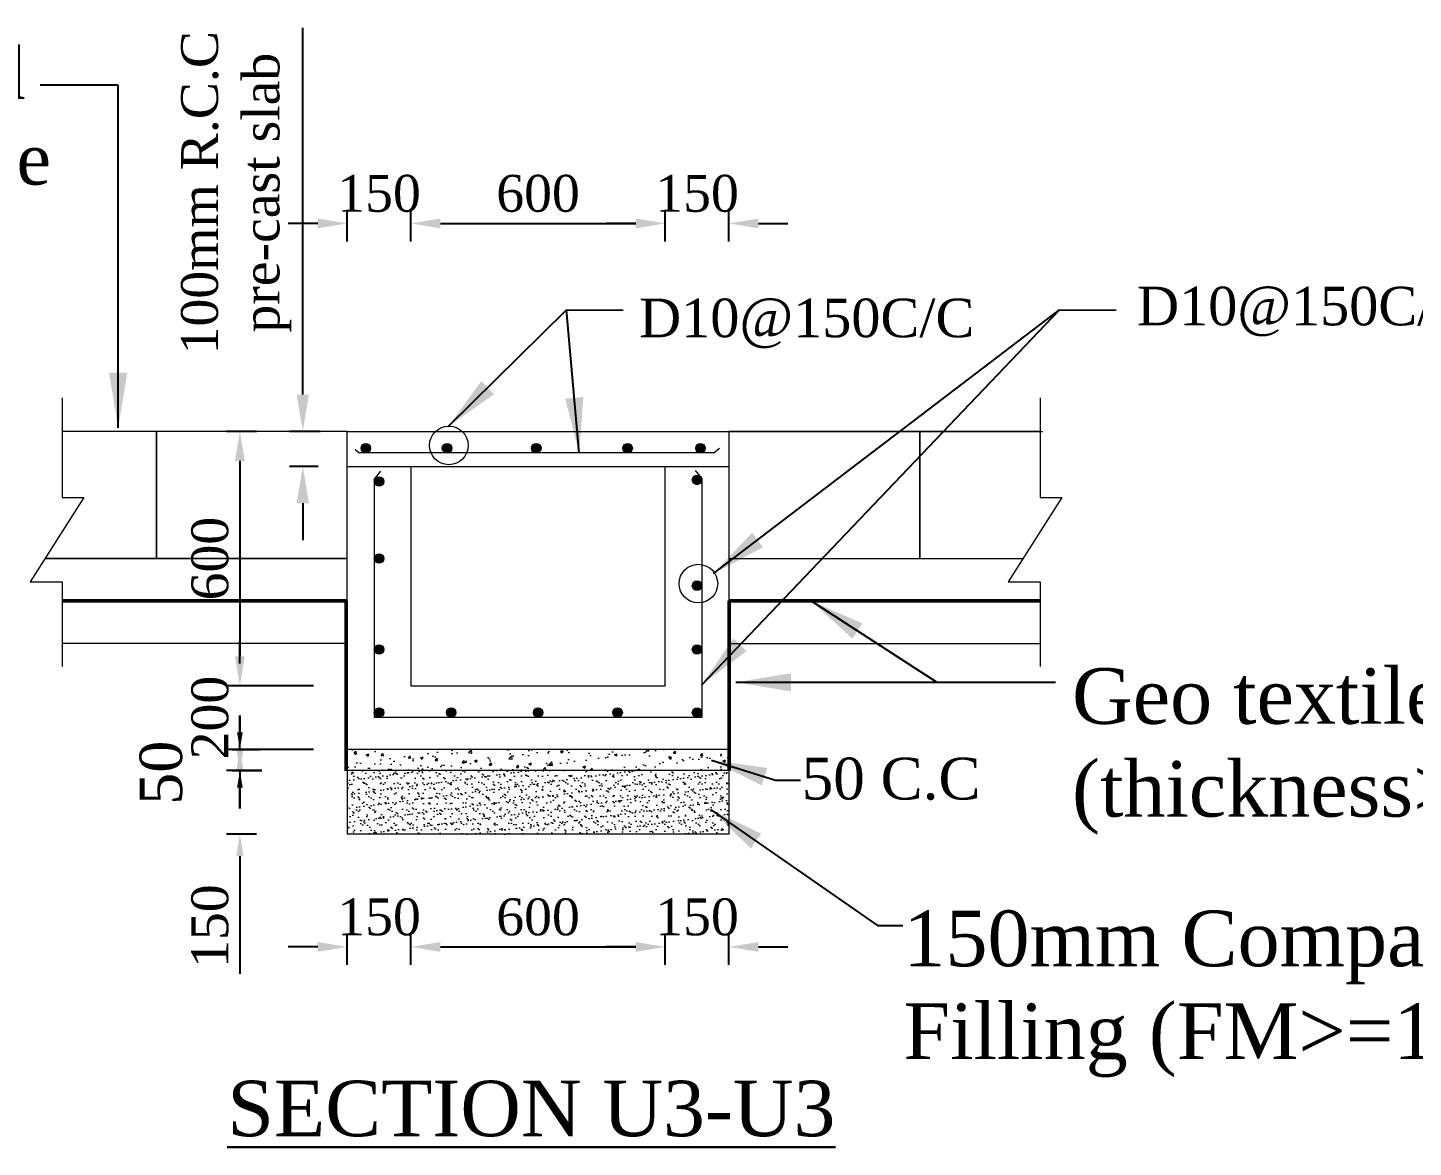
# Model space of a CAD drawing. Header units: metres. Extents: x -2434 to 11656, y -15288 to 8109.
# Drawn here: x 2983.76 to 3021.34, y -13521.91 to -13491.55 of the extents above; entities that cross this region are included whole.
import ezdxf

# ---------------------------------------------------------------- set-up
doc = ezdxf.new("R2010")
doc.units = ezdxf.units.M
doc.layers.add('Blocks', color=11, linetype='Continuous', lineweight=9)
doc.styles.get("Standard").update_dxf_attribs({"font": 'times.ttf'})
doc.dimstyles.get("Standard").update_dxf_attribs({"dimtxt": 0.5, "dimasz": 0.4075, "dimexe": 0.364, "dimexo": 0.219, "dimgap": 0.09, "dimtad": 0, "dimdec": 0, "dimlfac": 1000, "dimzin": 0, "dimdsep": 46, "dimtxsty": 'Standard', "dimcen": 0.09, "dimadec": 0, "dimazin": 0, "dimtfac": 1, "dimtdec": 0, "dimtofl": 0, "dimtmove": 0, "dimatfit": 3, "dimfxl": 1, "dimtolj": 1, "dimtzin": 0, "dimarcsym": 0})
pattern_1 = [(50, (3003.937, -13830.74194), (0.7332933, -0.0641548), [0.0766762, -0.8434387]), (355, (3003.937, -13830.74194), (-0.1418524, 0.769003), [0.061341, -0.674751]), (100.451, (3003.9981, -13830.7473), (0.5914436, 0.7048447), [0.0651647, -0.7168122]), (46.1842, (3003.937, -13830.5375), (1.0910931, -0.1692204), [0.1150144, -1.265158]), (96.6356, (3004.0279, -13830.5516), (0.955552, 0.995888), [0.097747, -1.0752184]), (351.184, (3003.937, -13830.5375), (0.9555535, 0.995886), [0.0920115, -1.0121265]), (21, (3004.03924, -13830.5886), (0.6102499, -0.4116187), [0.0766762, -0.8434387]), (326, (3004.03924, -13830.5886), (0.2487532, 0.7413566), [0.061341, -0.674751]), (71.4514, (3004.0901, -13830.6229), (0.8590014, 0.3297395), [0.0651647, -0.7168122]), (37.5, (3003.937, -13830.74194), (0.01243163, 0.34033403), [0, -0.6665722, 0, -0.6849745, 0, -0.6773069]), (7.5, (3003.937, -13830.74194), (0.26894914, 0.4032268), [0, -0.3905377, 0, -0.65123695, 0, -0.25814338]), (327.5, (3003.70902, -13830.74194), (0.54575215, -0.0230582), [0, -0.2555875, 0, -0.797433, 0, -1.05813225]), (317.5, (3003.6068, -13830.74194), (0.59621996, 0.1023416), [0, -0.33226375, 0, -0.5295773, 0, -0.75142725])]
pattern_2 = [(37.5, (3003.937, -13830.74194), (-0.00920018, 0.28141261), [0, -0.221996, 0, -0.248285, 0, -0.23733125]), (7.5, (3003.937, -13830.74194), (0.2584759, 0.41217443), [0, -0.119761, 0, -0.2000885, 0, -0.07667625]), (327.5, (3003.75737, -13830.74194), (0.45482061, 0.00082638), [0, -0.073025, 0, -0.26289, 0, -0.3432175]), (317.5, (3003.75737, -13830.74194), (0.43904496, 0.12818436), [0, -0.0365125, 0, -0.172339, 0, -0.1971675])]

# ---------------------------------------------------------------- blocks, each defined once
blk = doc.blocks.new('*D563')
at = {"layer": 'Blocks', "color": 0, "lineweight": -2, "ltscale": 0.5}
for p, q in [((2992.427, -13497.34), (2992.427, -13496.489)), ((2994.152, -13497.34), (2994.152, -13496.489)), ((2991.627, -13496.853), (2990.827, -13496.853)), ((2994.952, -13496.853), (2995.752, -13496.853))]:
    blk.add_line(p, q, dxfattribs=at)
at = {"layer": 'Blocks', "color": 0, "lineweight": -3, "ltscale": 0.5}
for points in [[(2991.627, -13496.72), (2991.627, -13496.987), (2992.427, -13496.853)], [(2994.952, -13496.72), (2994.952, -13496.987), (2994.152, -13496.853)]]:
    blk.add_solid(points, dxfattribs=at)
at = {"layer": 'Defpoints', "color": 0, "lineweight": -3, "ltscale": 0.5}
for p in [(2994.152, -13496.853), (2992.427, -13497.559), (2994.152, -13497.559)]:
    blk.add_point(p, dxfattribs=at)
at = {"layer": 'Blocks', "color": 0, "lineweight": 30, "ltscale": 0.5, "insert": (2993.29, -13496.045), "char_height": 1, "attachment_point": 5}
blk.add_mtext('\\A1;150', dxfattribs=at)
blk = doc.blocks.new('*D564')
at = {"layer": 'Blocks', "color": 0, "lineweight": -2, "ltscale": 0.5}
for p, q in [((3001.052, -13497.34), (3001.052, -13496.489)), ((3002.777, -13497.34), (3002.777, -13496.489)), ((3000.252, -13496.853), (2999.452, -13496.853)), ((3003.577, -13496.853), (3004.377, -13496.853))]:
    blk.add_line(p, q, dxfattribs=at)
at = {"layer": 'Blocks', "color": 0, "lineweight": -3, "ltscale": 0.5}
for points in [[(3000.252, -13496.72), (3000.252, -13496.987), (3001.052, -13496.853)], [(3003.577, -13496.72), (3003.577, -13496.987), (3002.777, -13496.853)]]:
    blk.add_solid(points, dxfattribs=at)
at = {"layer": 'Defpoints', "color": 0, "lineweight": -3, "ltscale": 0.5}
for p in [(3002.777, -13496.853), (3001.052, -13497.559), (3002.777, -13497.559)]:
    blk.add_point(p, dxfattribs=at)
at = {"layer": 'Blocks', "color": 0, "lineweight": 30, "ltscale": 0.5, "insert": (3001.915, -13496.045), "char_height": 1, "attachment_point": 5}
blk.add_mtext('\\A1;150', dxfattribs=at)
blk = doc.blocks.new('*D565')
at = {"layer": 'Blocks', "color": 0, "lineweight": -2, "ltscale": 0.5}
for p, q in [((2994.152, -13497.34), (2994.152, -13496.489)), ((3001.052, -13497.34), (3001.052, -13496.489)), ((2994.952, -13496.853), (3000.252, -13496.853))]:
    blk.add_line(p, q, dxfattribs=at)
at = {"layer": 'Blocks', "color": 0, "lineweight": -3, "ltscale": 0.5}
for points in [[(2994.952, -13496.72), (2994.952, -13496.987), (2994.152, -13496.853)], [(3000.252, -13496.72), (3000.252, -13496.987), (3001.052, -13496.853)]]:
    blk.add_solid(points, dxfattribs=at)
at = {"layer": 'Defpoints', "color": 0, "lineweight": -3, "ltscale": 0.5}
for p in [(3001.052, -13496.853), (2994.152, -13497.559), (3001.052, -13497.559)]:
    blk.add_point(p, dxfattribs=at)
at = {"layer": 'Blocks', "color": 0, "lineweight": 30, "ltscale": 0.5, "insert": (2997.602, -13496.045), "char_height": 1, "attachment_point": 5}
blk.add_mtext('\\A1;600', dxfattribs=at)
blk = doc.blocks.new('*D566')
at = {"layer": 'Blocks', "color": 0, "lineweight": -2, "ltscale": 0.5}
for p, q in [((2989.964, -13502.495), (2989.152, -13502.495)), ((2989.516, -13503.295), (2989.516, -13508.595)), ((2989.964, -13509.395), (2989.152, -13509.395))]:
    blk.add_line(p, q, dxfattribs=at)
at = {"layer": 'Blocks', "color": 0, "lineweight": -3, "ltscale": 0.5}
for points in [[(2989.382, -13503.295), (2989.649, -13503.295), (2989.516, -13502.495)], [(2989.382, -13508.595), (2989.649, -13508.595), (2989.516, -13509.395)]]:
    blk.add_solid(points, dxfattribs=at)
at = {"layer": 'Defpoints', "color": 0, "lineweight": -3, "ltscale": 0.5}
for p in [(2990.183, -13502.495), (2989.516, -13509.395), (2990.183, -13509.395)]:
    blk.add_point(p, dxfattribs=at)
at = {"layer": 'Blocks', "color": 0, "lineweight": 30, "ltscale": 0.5, "insert": (2988.707, -13505.945), "char_height": 1, "attachment_point": 5, "rotation": 90}
blk.add_mtext('\\A1;600', dxfattribs=at)
blk = doc.blocks.new('*D567')
at = {"layer": 'Blocks', "color": 0, "lineweight": -2, "ltscale": 0.5}
for p, q in [((2989.516, -13508.795), (2989.516, -13508.195)), ((2991.514, -13509.395), (2989.152, -13509.395)), ((2991.514, -13511.12), (2989.152, -13511.12)), ((2989.516, -13511.72), (2989.516, -13512.32))]:
    blk.add_line(p, q, dxfattribs=at)
at = {"layer": 'Blocks', "color": 0, "lineweight": -3, "ltscale": 0.5}
for points in [[(2989.416, -13508.795), (2989.616, -13508.795), (2989.516, -13509.395)], [(2989.416, -13511.72), (2989.616, -13511.72), (2989.516, -13511.12)]]:
    blk.add_solid(points, dxfattribs=at)
at = {"layer": 'Defpoints', "color": 0, "lineweight": -3, "ltscale": 0.5}
for p in [(2991.733, -13509.395), (2989.516, -13511.12), (2991.733, -13511.12)]:
    blk.add_point(p, dxfattribs=at)
at = {"layer": 'Blocks', "color": 0, "lineweight": 30, "ltscale": 0.5, "insert": (2988.707, -13510.257), "char_height": 1, "attachment_point": 5, "rotation": 90}
blk.add_mtext('\\A1;200', dxfattribs=at)
blk = doc.blocks.new('*D568')
at = {"layer": 'Blocks', "color": 0, "lineweight": -2, "ltscale": 0.5}
for p, q in [((2992.427, -13516.965), (2992.427, -13516.114)), ((2994.152, -13516.965), (2994.152, -13516.114)), ((2991.627, -13516.478), (2990.827, -13516.478)), ((2994.952, -13516.478), (2995.752, -13516.478))]:
    blk.add_line(p, q, dxfattribs=at)
at = {"layer": 'Blocks', "color": 0, "lineweight": -3, "ltscale": 0.5}
for points in [[(2991.627, -13516.345), (2991.627, -13516.612), (2992.427, -13516.478)], [(2994.952, -13516.345), (2994.952, -13516.612), (2994.152, -13516.478)]]:
    blk.add_solid(points, dxfattribs=at)
at = {"layer": 'Defpoints', "color": 0, "lineweight": -3, "ltscale": 0.5}
for p in [(2994.152, -13516.478), (2992.427, -13517.184), (2994.152, -13517.184)]:
    blk.add_point(p, dxfattribs=at)
at = {"layer": 'Blocks', "color": 0, "lineweight": 30, "ltscale": 0.5, "insert": (2993.29, -13515.67), "char_height": 1, "attachment_point": 5}
blk.add_mtext('\\A1;150', dxfattribs=at)
blk = doc.blocks.new('*D569')
at = {"layer": 'Blocks', "color": 0, "lineweight": -2, "ltscale": 0.5}
for p, q in [((3001.052, -13516.965), (3001.052, -13516.114)), ((3002.777, -13516.965), (3002.777, -13516.114)), ((3000.252, -13516.478), (2999.452, -13516.478)), ((3003.577, -13516.478), (3004.377, -13516.478))]:
    blk.add_line(p, q, dxfattribs=at)
at = {"layer": 'Blocks', "color": 0, "lineweight": -3, "ltscale": 0.5}
for points in [[(3000.252, -13516.345), (3000.252, -13516.612), (3001.052, -13516.478)], [(3003.577, -13516.345), (3003.577, -13516.612), (3002.777, -13516.478)]]:
    blk.add_solid(points, dxfattribs=at)
at = {"layer": 'Defpoints', "color": 0, "lineweight": -3, "ltscale": 0.5}
for p in [(3002.777, -13516.478), (3001.052, -13517.184), (3002.777, -13517.184)]:
    blk.add_point(p, dxfattribs=at)
at = {"layer": 'Blocks', "color": 0, "lineweight": 30, "ltscale": 0.5, "insert": (3001.915, -13515.67), "char_height": 1, "attachment_point": 5}
blk.add_mtext('\\A1;150', dxfattribs=at)
blk = doc.blocks.new('*D570')
at = {"layer": 'Blocks', "color": 0, "lineweight": -2, "ltscale": 0.5}
for p, q in [((2994.152, -13516.965), (2994.152, -13516.114)), ((3001.052, -13516.965), (3001.052, -13516.114)), ((2994.952, -13516.478), (3000.252, -13516.478))]:
    blk.add_line(p, q, dxfattribs=at)
at = {"layer": 'Blocks', "color": 0, "lineweight": -3, "ltscale": 0.5}
for points in [[(2994.952, -13516.345), (2994.952, -13516.612), (2994.152, -13516.478)], [(3000.252, -13516.345), (3000.252, -13516.612), (3001.052, -13516.478)]]:
    blk.add_solid(points, dxfattribs=at)
at = {"layer": 'Defpoints', "color": 0, "lineweight": -3, "ltscale": 0.5}
for p in [(3001.052, -13516.478), (2994.152, -13517.184), (3001.052, -13517.184)]:
    blk.add_point(p, dxfattribs=at)
at = {"layer": 'Blocks', "color": 0, "lineweight": 30, "ltscale": 0.5, "insert": (2997.602, -13515.67), "char_height": 1, "attachment_point": 5}
blk.add_mtext('\\A1;600', dxfattribs=at)
blk = doc.blocks.new('*D571')
at = {"layer": 'Blocks', "color": 0, "lineweight": -2, "ltscale": 0.5}
for p, q in [((2989.516, -13511.095), (2989.516, -13510.495)), ((2989.964, -13511.695), (2989.152, -13511.695)), ((2989.964, -13513.42), (2989.152, -13513.42)), ((2989.516, -13514.02), (2989.516, -13517.209))]:
    blk.add_line(p, q, dxfattribs=at)
at = {"layer": 'Blocks', "color": 0, "lineweight": -3, "ltscale": 0.5}
for points in [[(2989.416, -13511.095), (2989.616, -13511.095), (2989.516, -13511.695)], [(2989.416, -13514.02), (2989.616, -13514.02), (2989.516, -13513.42)]]:
    blk.add_solid(points, dxfattribs=at)
at = {"layer": 'Defpoints', "color": 0, "lineweight": -3, "ltscale": 0.5}
for p in [(2990.183, -13511.695), (2989.516, -13513.42), (2990.183, -13513.42)]:
    blk.add_point(p, dxfattribs=at)
at = {"layer": 'Blocks', "color": 0, "lineweight": 30, "ltscale": 0.5, "insert": (2988.707, -13515.914), "char_height": 1, "attachment_point": 5, "rotation": 90}
blk.add_mtext('\\A1;150', dxfattribs=at)
blk = doc.blocks.new('*D572')
at = {"layer": 'Blocks', "color": 0, "lineweight": -2, "ltscale": 0.5}
for p, q in [((2991.221, -13501.495), (2991.221, -13491.545)), ((2991.691, -13502.495), (2990.857, -13502.495)), ((2991.643, -13503.444), (2990.857, -13503.444)), ((2991.221, -13504.444), (2991.221, -13505.444))]:
    blk.add_line(p, q, dxfattribs=at)
at = {"layer": 'Blocks', "color": 0, "lineweight": -3, "ltscale": 0.5}
for points in [[(2991.055, -13501.495), (2991.388, -13501.495), (2991.221, -13502.495)], [(2991.055, -13504.444), (2991.388, -13504.444), (2991.221, -13503.444)]]:
    blk.add_solid(points, dxfattribs=at)
at = {"layer": 'Defpoints', "color": 0, "lineweight": -3, "ltscale": 0.5}
for p in [(2991.221, -13502.495), (2991.91, -13502.495), (2991.862, -13503.444)]:
    blk.add_point(p, dxfattribs=at)
at = {"layer": 'Blocks', "color": 0, "lineweight": 30, "ltscale": 0.5, "insert": (2989.417, -13496.02), "char_height": 1, "attachment_point": 5, "rotation": 90}
blk.add_mtext('\\A1;100mm R.C.C \\Ppre-cast slab', dxfattribs=at)
blk = doc.blocks.new('*D608')
at = {"layer": 'Blocks', "color": 0, "lineweight": -2, "ltscale": 0.5}
for p, q in [((2992.427, -13497.34), (2992.427, -13496.489)), ((2994.152, -13497.34), (2994.152, -13496.489)), ((2991.627, -13496.853), (2990.827, -13496.853)), ((2994.952, -13496.853), (2995.752, -13496.853))]:
    blk.add_line(p, q, dxfattribs=at)
at = {"layer": 'Blocks', "color": 0, "lineweight": -3, "ltscale": 0.5}
for points in [[(2991.627, -13496.72), (2991.627, -13496.987), (2992.427, -13496.853)], [(2994.952, -13496.72), (2994.952, -13496.987), (2994.152, -13496.853)]]:
    blk.add_solid(points, dxfattribs=at)
at = {"layer": 'Defpoints', "color": 0, "lineweight": -3, "ltscale": 0.5}
for p in [(2994.152, -13496.853), (2992.427, -13497.559), (2994.152, -13497.559)]:
    blk.add_point(p, dxfattribs=at)
at = {"layer": 'Blocks', "color": 0, "lineweight": 30, "ltscale": 0.5, "insert": (2993.29, -13496.045), "char_height": 1, "attachment_point": 5}
blk.add_mtext('\\A1;150', dxfattribs=at)
blk = doc.blocks.new('*D609')
at = {"layer": 'Blocks', "color": 0, "lineweight": -2, "ltscale": 0.5}
for p, q in [((3001.052, -13497.34), (3001.052, -13496.489)), ((3002.777, -13497.34), (3002.777, -13496.489)), ((3000.252, -13496.853), (2999.452, -13496.853)), ((3003.577, -13496.853), (3004.377, -13496.853))]:
    blk.add_line(p, q, dxfattribs=at)
at = {"layer": 'Blocks', "color": 0, "lineweight": -3, "ltscale": 0.5}
for points in [[(3000.252, -13496.72), (3000.252, -13496.987), (3001.052, -13496.853)], [(3003.577, -13496.72), (3003.577, -13496.987), (3002.777, -13496.853)]]:
    blk.add_solid(points, dxfattribs=at)
at = {"layer": 'Defpoints', "color": 0, "lineweight": -3, "ltscale": 0.5}
for p in [(3002.777, -13496.853), (3001.052, -13497.559), (3002.777, -13497.559)]:
    blk.add_point(p, dxfattribs=at)
at = {"layer": 'Blocks', "color": 0, "lineweight": 30, "ltscale": 0.5, "insert": (3001.915, -13496.045), "char_height": 1, "attachment_point": 5}
blk.add_mtext('\\A1;150', dxfattribs=at)
blk = doc.blocks.new('*D610')
at = {"layer": 'Blocks', "color": 0, "lineweight": -2, "ltscale": 0.5}
for p, q in [((2994.152, -13497.34), (2994.152, -13496.489)), ((3001.052, -13497.34), (3001.052, -13496.489)), ((2994.952, -13496.853), (3000.252, -13496.853))]:
    blk.add_line(p, q, dxfattribs=at)
at = {"layer": 'Blocks', "color": 0, "lineweight": -3, "ltscale": 0.5}
for points in [[(2994.952, -13496.72), (2994.952, -13496.987), (2994.152, -13496.853)], [(3000.252, -13496.72), (3000.252, -13496.987), (3001.052, -13496.853)]]:
    blk.add_solid(points, dxfattribs=at)
at = {"layer": 'Defpoints', "color": 0, "lineweight": -3, "ltscale": 0.5}
for p in [(3001.052, -13496.853), (2994.152, -13497.559), (3001.052, -13497.559)]:
    blk.add_point(p, dxfattribs=at)
at = {"layer": 'Blocks', "color": 0, "lineweight": 30, "ltscale": 0.5, "insert": (2997.602, -13496.045), "char_height": 1, "attachment_point": 5}
blk.add_mtext('\\A1;600', dxfattribs=at)
blk = doc.blocks.new('*D611')
at = {"layer": 'Blocks', "color": 0, "lineweight": -2, "ltscale": 0.5}
for p, q in [((2989.964, -13502.495), (2989.152, -13502.495)), ((2989.516, -13503.295), (2989.516, -13508.595)), ((2989.964, -13509.395), (2989.152, -13509.395))]:
    blk.add_line(p, q, dxfattribs=at)
at = {"layer": 'Blocks', "color": 0, "lineweight": -3, "ltscale": 0.5}
for points in [[(2989.382, -13503.295), (2989.649, -13503.295), (2989.516, -13502.495)], [(2989.382, -13508.595), (2989.649, -13508.595), (2989.516, -13509.395)]]:
    blk.add_solid(points, dxfattribs=at)
at = {"layer": 'Defpoints', "color": 0, "lineweight": -3, "ltscale": 0.5}
for p in [(2990.183, -13502.495), (2989.516, -13509.395), (2990.183, -13509.395)]:
    blk.add_point(p, dxfattribs=at)
at = {"layer": 'Blocks', "color": 0, "lineweight": 30, "ltscale": 0.5, "insert": (2988.707, -13505.945), "char_height": 1, "attachment_point": 5, "rotation": 90}
blk.add_mtext('\\A1;600', dxfattribs=at)
blk = doc.blocks.new('*D612')
at = {"layer": 'Blocks', "color": 0, "lineweight": -2, "ltscale": 0.5}
for p, q in [((2989.516, -13508.795), (2989.516, -13508.195)), ((2991.514, -13509.395), (2989.152, -13509.395)), ((2991.514, -13511.12), (2989.152, -13511.12)), ((2989.516, -13511.72), (2989.516, -13512.32))]:
    blk.add_line(p, q, dxfattribs=at)
at = {"layer": 'Blocks', "color": 0, "lineweight": -3, "ltscale": 0.5}
for points in [[(2989.416, -13508.795), (2989.616, -13508.795), (2989.516, -13509.395)], [(2989.416, -13511.72), (2989.616, -13511.72), (2989.516, -13511.12)]]:
    blk.add_solid(points, dxfattribs=at)
at = {"layer": 'Defpoints', "color": 0, "lineweight": -3, "ltscale": 0.5}
for p in [(2991.733, -13509.395), (2989.516, -13511.12), (2991.733, -13511.12)]:
    blk.add_point(p, dxfattribs=at)
at = {"layer": 'Blocks', "color": 0, "lineweight": 30, "ltscale": 0.5, "insert": (2988.707, -13510.257), "char_height": 1, "attachment_point": 5, "rotation": 90}
blk.add_mtext('\\A1;200', dxfattribs=at)
blk = doc.blocks.new('*D613')
at = {"layer": 'Blocks', "color": 0, "lineweight": -2, "ltscale": 0.5}
for p, q in [((2992.427, -13516.965), (2992.427, -13516.114)), ((2994.152, -13516.965), (2994.152, -13516.114)), ((2991.627, -13516.478), (2990.827, -13516.478)), ((2994.952, -13516.478), (2995.752, -13516.478))]:
    blk.add_line(p, q, dxfattribs=at)
at = {"layer": 'Blocks', "color": 0, "lineweight": -3, "ltscale": 0.5}
for points in [[(2991.627, -13516.345), (2991.627, -13516.612), (2992.427, -13516.478)], [(2994.952, -13516.345), (2994.952, -13516.612), (2994.152, -13516.478)]]:
    blk.add_solid(points, dxfattribs=at)
at = {"layer": 'Defpoints', "color": 0, "lineweight": -3, "ltscale": 0.5}
for p in [(2994.152, -13516.478), (2992.427, -13517.184), (2994.152, -13517.184)]:
    blk.add_point(p, dxfattribs=at)
at = {"layer": 'Blocks', "color": 0, "lineweight": 30, "ltscale": 0.5, "insert": (2993.29, -13515.67), "char_height": 1, "attachment_point": 5}
blk.add_mtext('\\A1;150', dxfattribs=at)
blk = doc.blocks.new('*D614')
at = {"layer": 'Blocks', "color": 0, "lineweight": -2, "ltscale": 0.5}
for p, q in [((3001.052, -13516.965), (3001.052, -13516.114)), ((3002.777, -13516.965), (3002.777, -13516.114)), ((3000.252, -13516.478), (2999.452, -13516.478)), ((3003.577, -13516.478), (3004.377, -13516.478))]:
    blk.add_line(p, q, dxfattribs=at)
at = {"layer": 'Blocks', "color": 0, "lineweight": -3, "ltscale": 0.5}
for points in [[(3000.252, -13516.345), (3000.252, -13516.612), (3001.052, -13516.478)], [(3003.577, -13516.345), (3003.577, -13516.612), (3002.777, -13516.478)]]:
    blk.add_solid(points, dxfattribs=at)
at = {"layer": 'Defpoints', "color": 0, "lineweight": -3, "ltscale": 0.5}
for p in [(3002.777, -13516.478), (3001.052, -13517.184), (3002.777, -13517.184)]:
    blk.add_point(p, dxfattribs=at)
at = {"layer": 'Blocks', "color": 0, "lineweight": 30, "ltscale": 0.5, "insert": (3001.915, -13515.67), "char_height": 1, "attachment_point": 5}
blk.add_mtext('\\A1;150', dxfattribs=at)
blk = doc.blocks.new('*D615')
at = {"layer": 'Blocks', "color": 0, "lineweight": -2, "ltscale": 0.5}
for p, q in [((2994.152, -13516.965), (2994.152, -13516.114)), ((3001.052, -13516.965), (3001.052, -13516.114)), ((2994.952, -13516.478), (3000.252, -13516.478))]:
    blk.add_line(p, q, dxfattribs=at)
at = {"layer": 'Blocks', "color": 0, "lineweight": -3, "ltscale": 0.5}
for points in [[(2994.952, -13516.345), (2994.952, -13516.612), (2994.152, -13516.478)], [(3000.252, -13516.345), (3000.252, -13516.612), (3001.052, -13516.478)]]:
    blk.add_solid(points, dxfattribs=at)
at = {"layer": 'Defpoints', "color": 0, "lineweight": -3, "ltscale": 0.5}
for p in [(3001.052, -13516.478), (2994.152, -13517.184), (3001.052, -13517.184)]:
    blk.add_point(p, dxfattribs=at)
at = {"layer": 'Blocks', "color": 0, "lineweight": 30, "ltscale": 0.5, "insert": (2997.602, -13515.67), "char_height": 1, "attachment_point": 5}
blk.add_mtext('\\A1;600', dxfattribs=at)
blk = doc.blocks.new('*D616')
at = {"layer": 'Blocks', "color": 0, "lineweight": -2, "ltscale": 0.5}
for p, q in [((2989.516, -13511.095), (2989.516, -13510.495)), ((2989.964, -13511.695), (2989.152, -13511.695)), ((2989.964, -13513.42), (2989.152, -13513.42)), ((2989.516, -13514.02), (2989.516, -13517.209))]:
    blk.add_line(p, q, dxfattribs=at)
at = {"layer": 'Blocks', "color": 0, "lineweight": -3, "ltscale": 0.5}
for points in [[(2989.416, -13511.095), (2989.616, -13511.095), (2989.516, -13511.695)], [(2989.416, -13514.02), (2989.616, -13514.02), (2989.516, -13513.42)]]:
    blk.add_solid(points, dxfattribs=at)
at = {"layer": 'Defpoints', "color": 0, "lineweight": -3, "ltscale": 0.5}
for p in [(2990.183, -13511.695), (2989.516, -13513.42), (2990.183, -13513.42)]:
    blk.add_point(p, dxfattribs=at)
at = {"layer": 'Blocks', "color": 0, "lineweight": 30, "ltscale": 0.5, "insert": (2988.707, -13515.914), "char_height": 1, "attachment_point": 5, "rotation": 90}
blk.add_mtext('\\A1;150', dxfattribs=at)
blk = doc.blocks.new('*D617')
at = {"layer": 'Blocks', "color": 0, "lineweight": -2, "ltscale": 0.5}
for p, q in [((2991.221, -13501.495), (2991.221, -13491.545)), ((2991.691, -13502.495), (2990.857, -13502.495)), ((2991.643, -13503.444), (2990.857, -13503.444)), ((2991.221, -13504.444), (2991.221, -13505.444))]:
    blk.add_line(p, q, dxfattribs=at)
at = {"layer": 'Blocks', "color": 0, "lineweight": -3, "ltscale": 0.5}
for points in [[(2991.055, -13501.495), (2991.388, -13501.495), (2991.221, -13502.495)], [(2991.055, -13504.444), (2991.388, -13504.444), (2991.221, -13503.444)]]:
    blk.add_solid(points, dxfattribs=at)
at = {"layer": 'Defpoints', "color": 0, "lineweight": -3, "ltscale": 0.5}
for p in [(2991.221, -13502.495), (2991.91, -13502.495), (2991.862, -13503.444)]:
    blk.add_point(p, dxfattribs=at)
at = {"layer": 'Blocks', "color": 0, "lineweight": 30, "ltscale": 0.5, "insert": (2989.417, -13496.02), "char_height": 1, "attachment_point": 5, "rotation": 90}
blk.add_mtext('\\A1;100mm R.C.C \\Ppre-cast slab', dxfattribs=at)

msp = doc.modelspace()

# ---------------------------------------------------------------- hatches: boundary and pattern name
at = {"layer": 'Blocks', "lineweight": 13, "ltscale": 0.05}
for points in [[(2993.058288, -13502.951752, 1), (2992.80111, -13502.951752, 1)], [(2993.058288, -13502.951752, 1), (2992.80111, -13502.951752, 1)], [(2995.26191, -13502.951752, 1), (2995.004732, -13502.951752, 1)], [(2995.26191, -13502.951752, 1), (2995.004732, -13502.951752, 1)], [(2997.683219, -13502.951752, 1), (2997.426042, -13502.951752, 1)], [(2997.683219, -13502.951752, 1), (2997.426042, -13502.951752, 1)], [(3000.16013, -13502.951752, 1), (2999.902953, -13502.951752, 1)], [(3000.16013, -13502.951752, 1), (2999.902953, -13502.951752, 1)], [(3002.134525, -13502.951752, 1), (3001.877348, -13502.951752, 1)], [(3002.134525, -13502.951752, 1), (3001.877348, -13502.951752, 1)], [(2993.418402, -13503.855881, 1), (2993.161225, -13503.855881, 1)], [(2993.418402, -13503.855881, 1), (2993.161225, -13503.855881, 1)], [(3002.043402, -13503.811462, 1), (3001.786225, -13503.811462, 1)], [(3002.043402, -13503.811462, 1), (3001.786225, -13503.811462, 1)], [(2993.161225, -13505.94329, 1), (2993.418402, -13505.94329, 1)], [(2993.161225, -13505.94329, 1), (2993.418402, -13505.94329, 1)], [(3002.043402, -13506.679722, 1), (3001.786225, -13506.679722, 1)], [(3002.043402, -13506.679722, 1), (3001.786225, -13506.679722, 1)], [(2993.418402, -13508.40943, 1), (2993.161225, -13508.40943, 1)], [(2993.418402, -13508.40943, 1), (2993.161225, -13508.40943, 1)], [(3002.043402, -13508.40943, 1), (3001.786225, -13508.40943, 1)], [(3002.043402, -13508.40943, 1), (3001.786225, -13508.40943, 1)], [(2993.418402, -13510.122809, 1), (2993.161225, -13510.122809, 1)], [(2993.418402, -13510.122809, 1), (2993.161225, -13510.122809, 1)], [(2995.375137, -13510.122809, 1), (2995.11796, -13510.122809, 1)], [(2995.375137, -13510.122809, 1), (2995.11796, -13510.122809, 1)], [(2997.732401, -13510.122809, 1), (2997.475224, -13510.122809, 1)], [(2997.732401, -13510.122809, 1), (2997.475224, -13510.122809, 1)], [(2999.88799, -13510.122809, 1), (2999.630813, -13510.122809, 1)], [(2999.88799, -13510.122809, 1), (2999.630813, -13510.122809, 1)], [(3002.043402, -13510.122809, 1), (3001.786225, -13510.122809, 1)], [(3002.043402, -13510.122809, 1), (3001.786225, -13510.122809, 1)]]:
    msp.add_hatch(color=0, dxfattribs=at).paths.add_polyline_path(points)
at = {"layer": 'Blocks', "lineweight": 5, "ltscale": 0.05}
h = msp.add_hatch(dxfattribs=at)
h.set_pattern_fill('AR-CONC', color=0, scale=0.004025, style=0)
h.set_pattern_definition(pattern_1)
h.paths.add_polyline_path([(2992.427314, -13511.694804), (3002.777314, -13511.694804), (3002.777314, -13511.119804), (2992.427314, -13511.119804)])
h = msp.add_hatch(dxfattribs=at)
h.set_pattern_fill('AR-CONC', color=0, scale=0.004025, style=0)
h.set_pattern_definition(pattern_1)
h.paths.add_polyline_path([(2992.427314, -13511.694804), (3002.777314, -13511.694804), (3002.777314, -13511.119804), (2992.427314, -13511.119804)])
h = msp.add_hatch(dxfattribs=at)
h.set_pattern_fill('AR-SAND', color=0, scale=0.00575, style=0)
h.set_pattern_definition(pattern_2)
h.paths.add_polyline_path([(2992.427314, -13513.419804), (3002.777314, -13513.419804), (3002.777314, -13511.694804), (2992.427314, -13511.694804)])
h = msp.add_hatch(dxfattribs=at)
h.set_pattern_fill('AR-SAND', color=0, scale=0.00575, style=0)
h.set_pattern_definition(pattern_2)
h.paths.add_polyline_path([(2992.427314, -13513.419804), (3002.777314, -13513.419804), (3002.777314, -13511.694804), (2992.427314, -13511.694804)])

# ---------------------------------------------------------------- linework, layer by layer
at = {"layer": 'Blocks', "color": 0, "lineweight": 13, "ltscale": 0.05}
for p, q in [((2992.427314, -13502.494804), (2984.695209, -13502.494804)), ((2992.427314, -13502.494804), (2984.695209, -13502.494804)), ((2992.427314, -13511.119804), (2992.427314, -13502.494804)), ((2992.427314, -13502.494804), (2994.152314, -13502.494804)), ((2992.427314, -13502.494804), (3002.777314, -13502.494804)), ((2992.427314, -13511.119804), (2992.427314, -13502.494804)), ((2992.427314, -13502.494804), (2994.152314, -13502.494804)), ((2992.427314, -13502.494804), (3002.777314, -13502.494804)), ((3001.052314, -13502.494804), (3002.777314, -13502.494804)), ((3001.052314, -13502.494804), (3002.777314, -13502.494804)), ((3002.777314, -13502.494804), (3002.777314, -13511.119804)), ((3002.777314, -13502.494804), (3011.281662, -13502.494804)), ((3002.777314, -13502.494804), (3002.777314, -13511.119804)), ((3002.777314, -13502.494804), (3011.281662, -13502.494804)), ((2992.738589, -13503.080341), (2992.640324, -13502.994309)), ((2992.738589, -13503.080341), (2992.640324, -13502.994309)), ((3002.370671, -13503.080341), (3002.525063, -13502.945819)), ((3002.370671, -13503.080341), (3002.525063, -13502.945819)), ((2992.427314, -13503.443645), (3002.777314, -13503.443645)), ((2992.427314, -13503.443645), (3002.777314, -13503.443645)), ((2993.161225, -13503.80324), (2993.33395, -13503.569651)), ((2993.161225, -13503.80324), (2993.33395, -13503.569651)), ((2994.152314, -13503.443645), (2994.152314, -13509.394804)), ((2994.152314, -13503.443645), (2994.152314, -13509.394804)), ((3001.052314, -13509.394804), (3001.052314, -13503.443645)), ((3001.052314, -13509.394804), (3001.052314, -13503.443645)), ((3002.043402, -13503.759943), (3001.876548, -13503.551798)), ((3002.043402, -13503.759943), (3001.876548, -13503.551798)), ((2992.427314, -13505.944804), (2984.230274, -13505.944804)), ((2992.427314, -13505.944804), (2984.230274, -13505.944804)), ((3002.777314, -13505.944804), (3010.751785, -13505.944804)), ((3002.777314, -13505.944804), (3010.751785, -13505.944804)), ((2992.427314, -13508.244804), (2984.695209, -13508.244804)), ((2992.427314, -13508.244804), (2984.695209, -13508.244804)), ((3002.777314, -13508.244804), (3011.21672, -13508.244804)), ((3002.777314, -13508.244804), (3011.21672, -13508.244804)), ((2994.152314, -13509.394804), (3001.052314, -13509.394804)), ((2994.152314, -13509.394804), (3001.052314, -13509.394804)), ((3002.777314, -13511.119804), (2992.427314, -13511.119804)), ((2992.427314, -13511.119804), (2992.427314, -13511.694804)), ((3002.777314, -13511.119804), (2992.427314, -13511.119804)), ((2992.427314, -13511.119804), (2992.427314, -13511.694804)), ((3002.777314, -13511.119804), (3002.777314, -13511.694804)), ((3002.777314, -13511.119804), (3002.777314, -13511.694804)), ((3002.777314, -13511.694804), (2992.427314, -13511.694804)), ((2992.427314, -13511.694804), (2992.427314, -13513.419804)), ((3002.777314, -13511.694804), (2992.427314, -13511.694804)), ((2992.427314, -13511.694804), (2992.427314, -13513.419804)), ((3002.777314, -13511.694804), (3002.777314, -13513.419804)), ((3002.777314, -13511.694804), (3002.777314, -13513.419804)), ((3002.777314, -13513.419804), (2992.427314, -13513.419804)), ((3002.777314, -13513.419804), (2992.427314, -13513.419804))]:
    msp.add_line(p, q, dxfattribs=at)
at = {"layer": 'Blocks', "color": 0, "lineweight": 20, "ltscale": 0.05}
for p, q in [((3002.370671, -13503.080341), (2992.738589, -13503.080341)), ((3002.370671, -13503.080341), (2992.738589, -13503.080341)), ((2993.161225, -13503.80324), (2993.161225, -13510.257304)), ((2993.161225, -13503.80324), (2993.161225, -13510.257304)), ((3002.043402, -13503.759943), (3002.043402, -13510.257304)), ((3002.043402, -13503.759943), (3002.043402, -13510.257304)), ((3002.043402, -13510.257304), (2993.161225, -13510.257304)), ((3002.043402, -13510.257304), (2993.161225, -13510.257304))]:
    msp.add_line(p, q, dxfattribs=at)
at = {"layer": 'Blocks', "color": 0, "lineweight": 50, "ltscale": 0.05}
for p, q in [((2992.401131, -13507.094804), (2984.695209, -13507.094804)), ((2992.401131, -13507.094804), (2984.695209, -13507.094804)), ((2992.401131, -13507.094804), (2992.401131, -13511.701916)), ((2992.401131, -13507.094804), (2992.401131, -13511.701916)), ((3002.780955, -13507.094804), (3011.21672, -13507.094804)), ((3002.780955, -13507.094804), (3002.780955, -13511.693844)), ((3002.780955, -13507.094804), (3011.21672, -13507.094804)), ((3002.780955, -13507.094804), (3002.780955, -13511.693844))]:
    msp.add_line(p, q, dxfattribs=at)
at = {"layer": 'Blocks', "color": 0, "lineweight": 30, "ltscale": 0.5}
for p, q in [((2989.515665, -13510.659804), (2989.515665, -13510.199804)), ((2989.515665, -13510.659804), (2989.515665, -13510.199804)), ((2990.056987, -13511.119804), (2989.306365, -13511.119804)), ((2990.056987, -13511.119804), (2989.306365, -13511.119804)), ((2990.106239, -13511.694804), (2989.306365, -13511.694804)), ((2990.106239, -13511.694804), (2989.306365, -13511.694804)), ((2989.515665, -13512.154804), (2989.515665, -13512.727129)), ((2989.515665, -13512.154804), (2989.515665, -13512.727129))]:
    msp.add_line(p, q, dxfattribs=at)
at = {"layer": 'Blocks', "color": 0, "lineweight": 13, "ltscale": 0.05}
for points in [[(2984.695209, -13501.586518), (2984.695209, -13504.291032), (2985.281915, -13504.291032), (2983.829969, -13506.574309), (2984.695209, -13506.574309), (2984.695209, -13508.871202)], [(2984.695209, -13501.586518), (2984.695209, -13504.291032), (2985.281915, -13504.291032), (2983.829969, -13506.574309), (2984.695209, -13506.574309), (2984.695209, -13508.871202)], [(3011.21672, -13501.586518), (3011.21672, -13504.291032), (3011.803426, -13504.291032), (3010.351479, -13506.574309), (3011.21672, -13506.574309), (3011.21672, -13508.871202)], [(3011.21672, -13501.586518), (3011.21672, -13504.291032), (3011.803426, -13504.291032), (3010.351479, -13506.574309), (3011.21672, -13506.574309), (3011.21672, -13508.871202)], [(2984.230274, -13505.944804), (2987.252314, -13505.944804), (2987.252314, -13502.494804), (2984.695209, -13502.494804)], [(2984.230274, -13505.944804), (2987.252314, -13505.944804), (2987.252314, -13502.494804), (2984.695209, -13502.494804)], [(3011.21672, -13502.494804), (3007.952314, -13502.494804), (3007.952314, -13505.944804), (3010.751785, -13505.944804)], [(3011.21672, -13502.494804), (3007.952314, -13502.494804), (3007.952314, -13505.944804), (3010.751785, -13505.944804)]]:
    msp.add_lwpolyline(points, dxfattribs=at)
for points in [[(2987.252314, -13505.944804), (2992.427314, -13505.944804), (2992.427314, -13502.494804), (2987.252314, -13502.494804)], [(2987.252314, -13505.944804), (2992.427314, -13505.944804), (2992.427314, -13502.494804), (2987.252314, -13502.494804)], [(3002.777314, -13505.944804), (3007.952314, -13505.944804), (3007.952314, -13502.494804), (3002.777314, -13502.494804)], [(3002.777314, -13505.944804), (3007.952314, -13505.944804), (3007.952314, -13502.494804), (3002.777314, -13502.494804)]]:
    msp.add_lwpolyline(points, close=True, dxfattribs=at)
for centre, radius in [((2995.182467, -13502.874736), 0.524005), ((2995.182467, -13502.874736), 0.524005), ((2992.929699, -13502.951752), 0.128589), ((2992.929699, -13502.951752), 0.128589), ((2995.133321, -13502.951752), 0.128589), ((2995.133321, -13502.951752), 0.128589), ((2997.55463, -13502.951752), 0.128589), ((2997.55463, -13502.951752), 0.128589), ((3000.031541, -13502.951752), 0.128589), ((3000.031541, -13502.951752), 0.128589), ((3002.005936, -13502.951752), 0.128589), ((3002.005936, -13502.951752), 0.128589), ((2993.289814, -13503.855881), 0.128589), ((2993.289814, -13503.855881), 0.128589), ((3001.914814, -13503.811462), 0.128589), ((3001.914814, -13503.811462), 0.128589), ((2993.289814, -13505.94329), 0.128589), ((2993.289814, -13505.94329), 0.128589), ((3001.950172, -13506.623711), 0.524005), ((3001.950172, -13506.623711), 0.524005), ((3001.914814, -13506.679722), 0.128589), ((3001.914814, -13506.679722), 0.128589), ((2993.289814, -13508.40943), 0.128589), ((2993.289814, -13508.40943), 0.128589), ((3001.914814, -13508.40943), 0.128589), ((3001.914814, -13508.40943), 0.128589), ((2993.289814, -13510.122809), 0.128589), ((2993.289814, -13510.122809), 0.128589), ((2995.246549, -13510.122809), 0.128589), ((2995.246549, -13510.122809), 0.128589), ((2997.603813, -13510.122809), 0.128589), ((2997.603813, -13510.122809), 0.128589), ((2999.759402, -13510.122809), 0.128589), ((2999.759402, -13510.122809), 0.128589), ((3001.914814, -13510.122809), 0.128589), ((3001.914814, -13510.122809), 0.128589)]:
    msp.add_circle(centre, radius, dxfattribs=at)
at = {"layer": 'Blocks', "color": 0, "lineweight": 13, "ltscale": 0.5}
for points in [[(2989.438998, -13510.659804), (2989.592331, -13510.659804), (2989.515665, -13511.119804)], [(2989.438998, -13510.659804), (2989.592331, -13510.659804), (2989.515665, -13511.119804)], [(2989.438998, -13512.154804), (2989.592331, -13512.154804), (2989.515665, -13511.694804)], [(2989.438998, -13512.154804), (2989.592331, -13512.154804), (2989.515665, -13511.694804)]]:
    msp.add_solid(points, dxfattribs=at)

# ---------------------------------------------------------------- texts
at = {"color": 0, "linetype": 'ByBlock', "lineweight": 30, "ltscale": 0.5, "attachment_point": 1}
for s, insert, char_height, width in [('Proposed\\PProtective\\PWork', (2975.853318, -13492.081245), 1.3946536, 72.91423283), ('Proposed\\PProtective\\PWork', (2975.853318, -13492.081245), 1.3946536, 72.91423283), ('D10@150C/C', (3013.847075, -13498.571629), 1.0459902, 54.68567462), ('D10@150C/C', (3013.847075, -13498.571629), 1.0459902, 54.68567462), ('D10@150C/C', (3000.343311, -13498.893899), 1.0459902, 54.68567462), ('D10@150C/C', (3000.343311, -13498.893899), 1.0459902, 54.68567462), ('Geo textile filter\\P(thickness>=3.00mm) ', (3012.084482, -13508.916207), 1.51040988, 91.1268782), ('Geo textile filter\\P(thickness>=3.00mm) ', (3012.084482, -13508.916207), 1.51040988, 91.1268782), ('50 C.C', (3004.754132, -13511.346167), 1.1328074, 68.34515865), ('50 C.C', (3004.754132, -13511.346167), 1.1328074, 68.34515865), ('150mm Compacted Sand\\PFilling (FM>=1.00)', (3007.51121, -13515.492036), 1.51040988, 91.1268782), ('150mm Compacted Sand\\PFilling (FM>=1.00)', (3007.51121, -13515.492036), 1.51040988, 91.1268782), ('{\\LSECTION U3-U3}', (2989.17434, -13520.105941), 1.50622592, 66.12756405), ('{\\LSECTION U3-U3}', (2989.17434, -13520.105941), 1.50622592, 66.12756405)]:
    msp.add_mtext(s, dxfattribs=dict(at, insert=insert, char_height=char_height, width=width))
at = {"layer": 'Blocks', "color": 0, "lineweight": 30, "ltscale": 0.5, "insert": (2987.380911, -13511.752298), "char_height": 1.15, "attachment_point": 5, "rotation": 90}
msp.add_mtext('\\A1;50', dxfattribs=at)
msp.add_mtext('\\A1;50', dxfattribs=at)

# ---------------------------------------------------------------- dimensions: what is measured, and where the dimension line sits
at = {"layer": 'Blocks', "color": 0, "lineweight": 30, "ltscale": 0.5}
for base, p1, p2, text, override, picture, middle in [((2991.221249, -13502.494804), (2991.861721, -13503.443645), (2991.910329, -13502.494804), '100mm R.C.C \\Ppre-cast slab', {"dimtxt": 1, "dimasz": 1, "dimgap": 0.3, "dimtad": 1, "dimdec": 2, "dimlfac": 1, "dimpost": ' m', "dimtdec": 2, "dimfxl": 0.12}, '*D572', (2989.417404, -13496.019966)), ((2991.221249, -13502.494804), (2991.861721, -13503.443645), (2991.910329, -13502.494804), '100mm R.C.C \\Ppre-cast slab', {"dimtxt": 1, "dimasz": 1, "dimgap": 0.3, "dimtad": 1, "dimdec": 2, "dimlfac": 1, "dimpost": ' m', "dimtdec": 2, "dimfxl": 0.12}, '*D617', (2989.417404, -13496.019966)), ((2989.515665, -13509.394804), (2990.182912, -13502.494804), (2990.182912, -13509.394804), '600', {"dimtxt": 1, "dimasz": 0.8, "dimgap": 0.3, "dimtad": 1, "dimdec": 2, "dimlfac": 1, "dimpost": ' m', "dimtdec": 2, "dimfxl": 0.12}, '*D566', (2988.707013, -13505.944804)), ((2989.515665, -13509.394804), (2990.182912, -13502.494804), (2990.182912, -13509.394804), '600', {"dimtxt": 1, "dimasz": 0.8, "dimgap": 0.3, "dimtad": 1, "dimdec": 2, "dimlfac": 1, "dimpost": ' m', "dimtdec": 2, "dimfxl": 0.12}, '*D611', (2988.707013, -13505.944804)), ((2989.515665, -13513.419804), (2990.182912, -13511.694804), (2990.182912, -13513.419804), '150', {"dimtxt": 1, "dimasz": 0.6, "dimgap": 0.3, "dimtad": 1, "dimdec": 2, "dimlfac": 1, "dimpost": ' m', "dimtdec": 2, "dimfxl": 0.12}, '*D571', (2988.707013, -13515.914397)), ((2989.515665, -13513.419804), (2990.182912, -13511.694804), (2990.182912, -13513.419804), '150', {"dimtxt": 1, "dimasz": 0.6, "dimgap": 0.3, "dimtad": 1, "dimdec": 2, "dimlfac": 1, "dimpost": ' m', "dimtdec": 2, "dimfxl": 0.12}, '*D616', (2988.707013, -13515.914397))]:
    dim = msp.add_linear_dim(base=base, p1=p1, p2=p2, angle=90, text=text, dimstyle='Standard', override=override, dxfattribs=at)
    dim.commit()
    dim.dimension.update_dxf_attribs({"geometry": picture, "text_midpoint": middle})
for base, p1, p2, text, picture, middle in [((2994.152314, -13496.85324), (2992.427314, -13497.558903), (2994.152314, -13497.558903), '150', '*D563', (2993.289814, -13496.85324)), ((2994.152314, -13496.85324), (2992.427314, -13497.558903), (2994.152314, -13497.558903), '150', '*D608', (2993.289814, -13496.85324)), ((3001.052314, -13496.85324), (2994.152314, -13497.558903), (3001.052314, -13497.558903), '600', '*D565', (2997.602314, -13496.85324)), ((3001.052314, -13496.85324), (2994.152314, -13497.558903), (3001.052314, -13497.558903), '600', '*D610', (2997.602314, -13496.85324)), ((3002.777314, -13496.85324), (3001.052314, -13497.558903), (3002.777314, -13497.558903), '150', '*D564', (3001.914814, -13496.85324)), ((3002.777314, -13496.85324), (3001.052314, -13497.558903), (3002.777314, -13497.558903), '150', '*D609', (3001.914814, -13496.85324)), ((2994.152314, -13516.47849), (2992.427314, -13517.184153), (2994.152314, -13517.184153), '150', '*D568', (2993.289814, -13516.47849)), ((2994.152314, -13516.47849), (2992.427314, -13517.184153), (2994.152314, -13517.184153), '150', '*D613', (2993.289814, -13516.47849)), ((3001.052314, -13516.47849), (2994.152314, -13517.184153), (3001.052314, -13517.184153), '600', '*D570', (2997.602314, -13516.47849)), ((3001.052314, -13516.47849), (2994.152314, -13517.184153), (3001.052314, -13517.184153), '600', '*D615', (2997.602314, -13516.47849)), ((3002.777314, -13516.47849), (3001.052314, -13517.184153), (3002.777314, -13517.184153), '150', '*D569', (3001.914814, -13516.47849)), ((3002.777314, -13516.47849), (3001.052314, -13517.184153), (3002.777314, -13517.184153), '150', '*D614', (3001.914814, -13516.47849))]:
    dim = msp.add_linear_dim(base=base, p1=p1, p2=p2, text=text, dimstyle='Standard', override={"dimtxt": 1, "dimasz": 0.8, "dimgap": 0.3, "dimtad": 1, "dimdec": 2, "dimlfac": 1, "dimpost": ' m', "dimtdec": 2, "dimfxl": 0.12}, dxfattribs=at)
    dim.commit()
    dim.dimension.update_dxf_attribs({"geometry": picture, "text_midpoint": middle, "dimtype": 160})
for picture in ['*D567', '*D612']:
    dim = msp.add_linear_dim(base=(2989.515665, -13511.119804), p1=(2991.732717, -13509.394804), p2=(2991.732717, -13511.119804), angle=90, text='200', dimstyle='Standard', override={"dimtxt": 1, "dimasz": 0.6, "dimgap": 0.3, "dimtad": 1, "dimdec": 2, "dimlfac": 1, "dimpost": ' m', "dimtdec": 2, "dimfxl": 0.12}, dxfattribs=at)
    dim.commit()
    dim.dimension.update_dxf_attribs({"geometry": picture, "text_midpoint": (2989.515665, -13510.257304), "dimtype": 160})

# ---------------------------------------------------------------- leaders
for points in [[(2986.214417, -13502.402685), (2986.214417, -13493.101621), (2984.100307, -13493.101621)], [(2986.214417, -13502.402685), (2986.214417, -13493.101621), (2984.100307, -13493.101621)], [(2995.168641, -13502.363271), (2998.372224, -13499.199728), (2999.91107, -13499.206458)], [(2995.168641, -13502.363271), (2998.372224, -13499.199728), (2999.91107, -13499.206458)], [(2998.71825, -13503.080341), (2998.372224, -13499.199728), (2999.91107, -13499.206458)], [(2998.71825, -13503.080341), (2998.372224, -13499.199728), (2999.91107, -13499.206458)], [(3002.043402, -13509.366981), (3011.745376, -13499.199728), (3013.284222, -13499.206458)], [(3002.043402, -13509.366981), (3011.745376, -13499.199728), (3013.284222, -13499.206458)], [(3002.361579, -13506.351454), (3011.745376, -13499.199728), (3013.284222, -13499.206458)], [(3002.361579, -13506.351454), (3011.745376, -13499.199728), (3013.284222, -13499.206458)], [(3005.005821, -13507.094804), (3008.414502, -13509.300371), (3011.633997, -13509.300371)], [(3005.005821, -13507.094804), (3008.414502, -13509.300371), (3011.633997, -13509.300371)], [(3002.96271, -13509.300371), (3008.710084, -13509.300371), (3008.927771, -13509.300371)], [(3002.96271, -13509.300371), (3008.710084, -13509.300371), (3008.927771, -13509.300371)], [(3002.309911, -13511.413967), (3004.038731, -13511.952244), (3004.723964, -13511.952244)], [(3002.309911, -13511.413967), (3004.038731, -13511.952244), (3004.723964, -13511.952244)], [(3002.281673, -13512.750345), (3006.805865, -13515.896088), (3007.491098, -13515.896088)], [(3002.281673, -13512.750345), (3006.805865, -13515.896088), (3007.491098, -13515.896088)]]:
    msp.add_leader(points, dimstyle='Standard', override={"dimtxt": 1.5, "dimasz": 1.5, "dimdec": 2, "dimlfac": 1, "dimpost": ' m', "dimtdec": 2, "dimfxl": 0.12}, dxfattribs=at)

doc.saveas('drawing.dxf')
